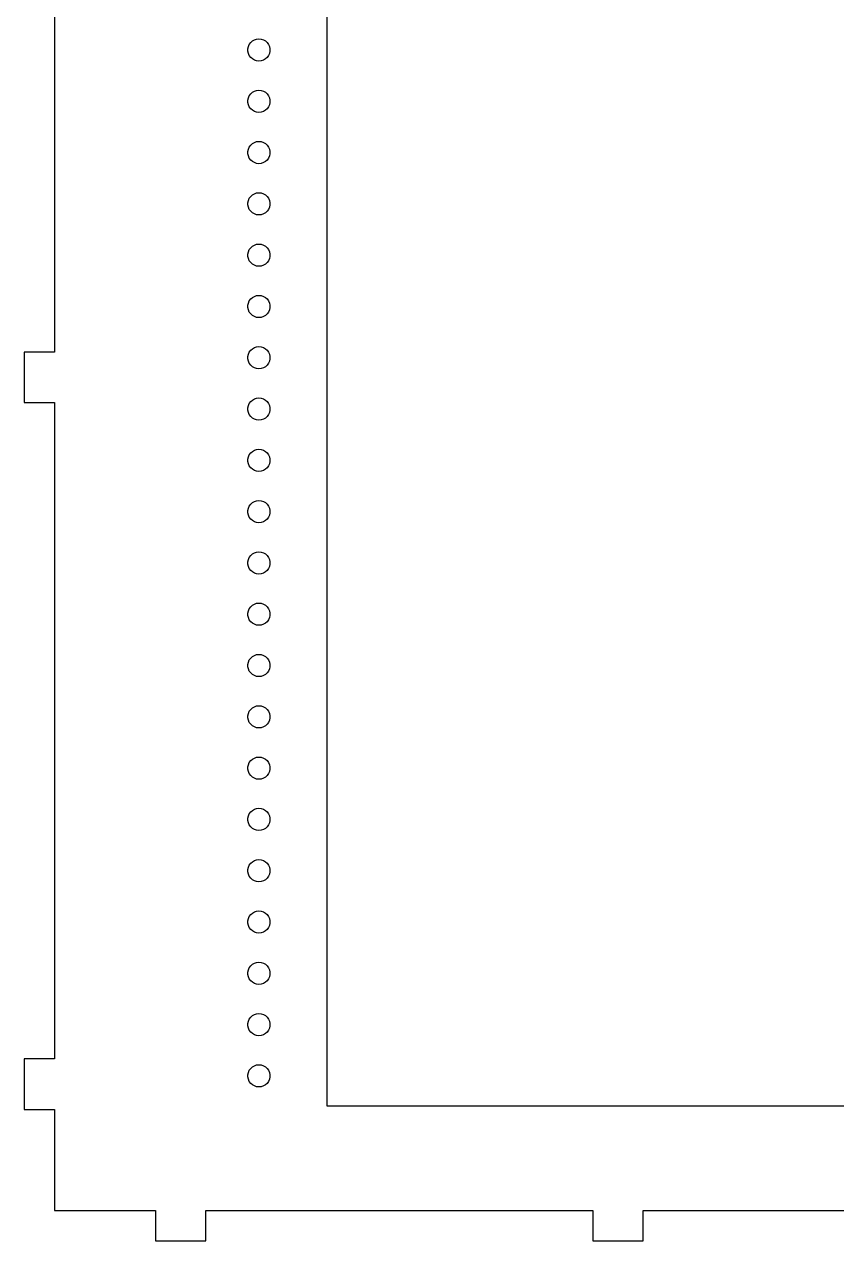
# Model space of a CAD drawing. Header units: metres. Extents: x -80 to 80, y -1230 to 80.
# Drawn here: x -80.5 to 0, y -1230.5 to -1110 of the extents above; entities that cross this region are included whole.
import ezdxf

# ---------------------------------------------------------------- set-up
doc = ezdxf.new("R2010")
doc.units = ezdxf.units.M

msp = doc.modelspace()

# ---------------------------------------------------------------- linework, layer by layer
for p, q in [((-50.5, -1217.18), (-50.5, -1002.82)), ((-77.5, -1077.5), (-77.5, -1142.5)), ((-58.2026, -1112.03), (-58.0675, -1111.84)), ((-58.0675, -1111.84), (-57.8966, -1111.69)), ((-57.8966, -1111.69), (-57.6974, -1111.58)), ((-57.6974, -1111.58), (-57.4787, -1111.5)), ((-57.4787, -1111.5), (-57.25, -1111.48)), ((-57.25, -1111.48), (-57.0213, -1111.5)), ((-57.0213, -1111.5), (-56.8026, -1111.58)), ((-56.8026, -1111.58), (-56.6034, -1111.69)), ((-56.6034, -1111.69), (-56.4325, -1111.84)), ((-56.4325, -1111.84), (-56.2974, -1112.03)), ((-58.344, -1112.46), (-58.2962, -1112.24)), ((-58.344, -1112.69), (-58.344, -1112.46)), ((-58.2962, -1112.92), (-58.344, -1112.69)), ((-58.2962, -1112.24), (-58.2026, -1112.03)), ((-58.2026, -1113.13), (-58.2962, -1112.92)), ((-56.2974, -1112.03), (-56.2038, -1112.24)), ((-56.2038, -1112.92), (-56.2974, -1113.13)), ((-56.2038, -1112.24), (-56.156, -1112.46)), ((-56.156, -1112.69), (-56.2038, -1112.92)), ((-56.156, -1112.46), (-56.156, -1112.69)), ((-58.0675, -1113.32), (-58.2026, -1113.13)), ((-57.8966, -1113.47), (-58.0675, -1113.32)), ((-57.6974, -1113.58), (-57.8966, -1113.47)), ((-57.4787, -1113.66), (-57.6974, -1113.58)), ((-57.25, -1113.68), (-57.4787, -1113.66)), ((-57.0213, -1113.66), (-57.25, -1113.68)), ((-56.8026, -1113.58), (-57.0213, -1113.66)), ((-56.6034, -1113.47), (-56.8026, -1113.58)), ((-56.4325, -1113.32), (-56.6034, -1113.47)), ((-56.2974, -1113.13), (-56.4325, -1113.32)), ((-57.8966, -1116.77), (-57.6974, -1116.66)), ((-57.6974, -1116.66), (-57.4787, -1116.58)), ((-57.4787, -1116.58), (-57.25, -1116.56)), ((-57.25, -1116.56), (-57.0213, -1116.58)), ((-57.0213, -1116.58), (-56.8026, -1116.66)), ((-56.8026, -1116.66), (-56.6034, -1116.77)), ((-58.344, -1117.55), (-58.2962, -1117.32)), ((-58.344, -1117.78), (-58.344, -1117.55)), ((-58.2962, -1118), (-58.344, -1117.78)), ((-58.2962, -1117.32), (-58.2026, -1117.11)), ((-58.2026, -1117.11), (-58.0675, -1116.92)), ((-58.0675, -1116.92), (-57.8966, -1116.77)), ((-56.6034, -1116.77), (-56.4325, -1116.92)), ((-56.4325, -1116.92), (-56.2974, -1117.11)), ((-56.2974, -1117.11), (-56.2038, -1117.32)), ((-56.2038, -1117.32), (-56.156, -1117.55)), ((-56.156, -1117.78), (-56.2038, -1118)), ((-56.156, -1117.55), (-56.156, -1117.78)), ((-58.2026, -1118.21), (-58.2962, -1118)), ((-58.0675, -1118.4), (-58.2026, -1118.21)), ((-57.8966, -1118.55), (-58.0675, -1118.4)), ((-57.6974, -1118.66), (-57.8966, -1118.55)), ((-57.4787, -1118.74), (-57.6974, -1118.66)), ((-57.25, -1118.76), (-57.4787, -1118.74)), ((-57.0213, -1118.74), (-57.25, -1118.76)), ((-56.8026, -1118.66), (-57.0213, -1118.74)), ((-56.6034, -1118.55), (-56.8026, -1118.66)), ((-56.4325, -1118.4), (-56.6034, -1118.55)), ((-56.2974, -1118.21), (-56.4325, -1118.4)), ((-56.2038, -1118), (-56.2974, -1118.21)), ((-58.344, -1122.62), (-58.2962, -1122.4)), ((-58.344, -1122.85), (-58.344, -1122.62)), ((-58.2962, -1122.4), (-58.2026, -1122.19)), ((-58.2026, -1122.19), (-58.0675, -1122)), ((-58.0675, -1122), (-57.8966, -1121.85)), ((-57.8966, -1121.85), (-57.6974, -1121.74)), ((-57.6974, -1121.74), (-57.4787, -1121.66)), ((-57.4787, -1121.66), (-57.25, -1121.64)), ((-57.25, -1121.64), (-57.0213, -1121.66)), ((-57.0213, -1121.66), (-56.8026, -1121.74)), ((-56.8026, -1121.74), (-56.6034, -1121.85)), ((-56.6034, -1121.85), (-56.4325, -1122)), ((-56.4325, -1122), (-56.2974, -1122.19)), ((-56.2974, -1122.19), (-56.2038, -1122.4)), ((-56.2038, -1122.4), (-56.156, -1122.62)), ((-56.156, -1122.62), (-56.156, -1122.85)), ((-58.2962, -1123.08), (-58.344, -1122.85)), ((-58.2026, -1123.29), (-58.2962, -1123.08)), ((-58.0675, -1123.48), (-58.2026, -1123.29)), ((-57.8966, -1123.63), (-58.0675, -1123.48)), ((-57.6974, -1123.74), (-57.8966, -1123.63)), ((-57.4787, -1123.82), (-57.6974, -1123.74)), ((-57.25, -1123.84), (-57.4787, -1123.82)), ((-57.0213, -1123.82), (-57.25, -1123.84)), ((-56.8026, -1123.74), (-57.0213, -1123.82)), ((-56.6034, -1123.63), (-56.8026, -1123.74)), ((-56.4325, -1123.48), (-56.6034, -1123.63)), ((-56.2974, -1123.29), (-56.4325, -1123.48)), ((-56.2038, -1123.08), (-56.2974, -1123.29)), ((-56.156, -1122.85), (-56.2038, -1123.08)), ((-58.344, -1127.71), (-58.2962, -1127.48)), ((-58.2962, -1127.48), (-58.2026, -1127.27)), ((-58.2026, -1127.27), (-58.0675, -1127.08)), ((-58.0675, -1127.08), (-57.8966, -1126.93)), ((-57.8966, -1126.93), (-57.6974, -1126.82)), ((-57.6974, -1126.82), (-57.4787, -1126.74)), ((-57.4787, -1126.74), (-57.25, -1126.72)), ((-57.25, -1126.72), (-57.0213, -1126.74)), ((-57.0213, -1126.74), (-56.8026, -1126.82)), ((-56.8026, -1126.82), (-56.6034, -1126.93)), ((-56.6034, -1126.93), (-56.4325, -1127.08)), ((-56.4325, -1127.08), (-56.2974, -1127.27)), ((-56.2974, -1127.27), (-56.2038, -1127.48)), ((-56.2038, -1127.48), (-56.156, -1127.71)), ((-58.344, -1127.93), (-58.344, -1127.71)), ((-58.2962, -1128.16), (-58.344, -1127.93)), ((-58.2026, -1128.37), (-58.2962, -1128.16)), ((-58.0675, -1128.56), (-58.2026, -1128.37)), ((-57.8966, -1128.71), (-58.0675, -1128.56)), ((-57.6974, -1128.82), (-57.8966, -1128.71)), ((-56.6034, -1128.71), (-56.8026, -1128.82)), ((-56.4325, -1128.56), (-56.6034, -1128.71)), ((-56.2974, -1128.37), (-56.4325, -1128.56)), ((-56.2038, -1128.16), (-56.2974, -1128.37)), ((-56.156, -1127.93), (-56.2038, -1128.16)), ((-56.156, -1127.71), (-56.156, -1127.93)), ((-57.4787, -1128.9), (-57.6974, -1128.82)), ((-57.25, -1128.92), (-57.4787, -1128.9)), ((-57.0213, -1128.9), (-57.25, -1128.92)), ((-56.8026, -1128.82), (-57.0213, -1128.9)), ((-58.2026, -1132.35), (-58.0675, -1132.16)), ((-58.0675, -1132.16), (-57.8966, -1132.01)), ((-57.8966, -1132.01), (-57.6974, -1131.9)), ((-57.6974, -1131.9), (-57.4787, -1131.82)), ((-57.4787, -1131.82), (-57.25, -1131.8)), ((-57.25, -1131.8), (-57.0213, -1131.82)), ((-57.0213, -1131.82), (-56.8026, -1131.9)), ((-56.8026, -1131.9), (-56.6034, -1132.01)), ((-56.6034, -1132.01), (-56.4325, -1132.16)), ((-56.4325, -1132.16), (-56.2974, -1132.35)), ((-58.344, -1132.79), (-58.2962, -1132.56)), ((-58.344, -1133.02), (-58.344, -1132.79)), ((-58.2962, -1133.24), (-58.344, -1133.02)), ((-58.2962, -1132.56), (-58.2026, -1132.35)), ((-58.2026, -1133.45), (-58.2962, -1133.24)), ((-58.0675, -1133.64), (-58.2026, -1133.45)), ((-56.2974, -1133.45), (-56.4325, -1133.64)), ((-56.2974, -1132.35), (-56.2038, -1132.56)), ((-56.2038, -1133.24), (-56.2974, -1133.45)), ((-56.2038, -1132.56), (-56.156, -1132.79)), ((-56.156, -1133.02), (-56.2038, -1133.24)), ((-56.156, -1132.79), (-56.156, -1133.02)), ((-57.8966, -1133.79), (-58.0675, -1133.64)), ((-57.6974, -1133.9), (-57.8966, -1133.79)), ((-57.4787, -1133.98), (-57.6974, -1133.9)), ((-57.25, -1134), (-57.4787, -1133.98)), ((-57.0213, -1133.98), (-57.25, -1134)), ((-56.8026, -1133.9), (-57.0213, -1133.98)), ((-56.6034, -1133.79), (-56.8026, -1133.9)), ((-56.4325, -1133.64), (-56.6034, -1133.79)), ((-58.0675, -1137.24), (-57.8966, -1137.09)), ((-57.8966, -1137.09), (-57.6974, -1136.98)), ((-57.6974, -1136.98), (-57.4787, -1136.9)), ((-57.4787, -1136.9), (-57.25, -1136.88)), ((-57.25, -1136.88), (-57.0213, -1136.9)), ((-57.0213, -1136.9), (-56.8026, -1136.98)), ((-56.8026, -1136.98), (-56.6034, -1137.09)), ((-56.6034, -1137.09), (-56.4325, -1137.24)), ((-58.344, -1137.86), (-58.2962, -1137.64)), ((-58.344, -1138.09), (-58.344, -1137.86)), ((-58.2962, -1138.32), (-58.344, -1138.09)), ((-58.2962, -1137.64), (-58.2026, -1137.43)), ((-58.2026, -1138.53), (-58.2962, -1138.32)), ((-58.2026, -1137.43), (-58.0675, -1137.24)), ((-56.4325, -1137.24), (-56.2974, -1137.43)), ((-56.2974, -1137.43), (-56.2038, -1137.64)), ((-56.2038, -1138.32), (-56.2974, -1138.53)), ((-56.2038, -1137.64), (-56.156, -1137.86)), ((-56.156, -1138.09), (-56.2038, -1138.32)), ((-56.156, -1137.86), (-56.156, -1138.09)), ((-58.0675, -1138.72), (-58.2026, -1138.53)), ((-57.8966, -1138.87), (-58.0675, -1138.72)), ((-57.6974, -1138.98), (-57.8966, -1138.87)), ((-57.4787, -1139.06), (-57.6974, -1138.98)), ((-57.25, -1139.08), (-57.4787, -1139.06)), ((-57.0213, -1139.06), (-57.25, -1139.08)), ((-56.8026, -1138.98), (-57.0213, -1139.06)), ((-56.6034, -1138.87), (-56.8026, -1138.98)), ((-56.4325, -1138.72), (-56.6034, -1138.87)), ((-56.2974, -1138.53), (-56.4325, -1138.72)), ((-57.4787, -1141.98), (-57.25, -1141.96)), ((-57.25, -1141.96), (-57.0213, -1141.98)), ((-77.5, -1142.5), (-80.5, -1142.5)), ((-80.5, -1142.5), (-80.5, -1147.5)), ((-58.344, -1142.95), (-58.2962, -1142.72)), ((-58.344, -1143.17), (-58.344, -1142.95)), ((-58.2962, -1142.72), (-58.2026, -1142.51)), ((-58.2026, -1142.51), (-58.0675, -1142.32)), ((-58.0675, -1142.32), (-57.8966, -1142.17)), ((-57.8966, -1142.17), (-57.6974, -1142.06)), ((-57.6974, -1142.06), (-57.4787, -1141.98)), ((-57.0213, -1141.98), (-56.8026, -1142.06)), ((-56.8026, -1142.06), (-56.6034, -1142.17)), ((-56.6034, -1142.17), (-56.4325, -1142.32)), ((-56.4325, -1142.32), (-56.2974, -1142.51)), ((-56.2974, -1142.51), (-56.2038, -1142.72)), ((-56.2038, -1142.72), (-56.156, -1142.95)), ((-56.156, -1142.95), (-56.156, -1143.17)), ((-58.2962, -1143.4), (-58.344, -1143.17)), ((-58.2026, -1143.61), (-58.2962, -1143.4)), ((-58.0675, -1143.8), (-58.2026, -1143.61)), ((-57.8966, -1143.95), (-58.0675, -1143.8)), ((-57.6974, -1144.06), (-57.8966, -1143.95)), ((-57.4787, -1144.14), (-57.6974, -1144.06)), ((-57.25, -1144.16), (-57.4787, -1144.14)), ((-57.0213, -1144.14), (-57.25, -1144.16)), ((-56.8026, -1144.06), (-57.0213, -1144.14)), ((-56.6034, -1143.95), (-56.8026, -1144.06)), ((-56.4325, -1143.8), (-56.6034, -1143.95)), ((-56.2974, -1143.61), (-56.4325, -1143.8)), ((-56.2038, -1143.4), (-56.2974, -1143.61)), ((-56.156, -1143.17), (-56.2038, -1143.4)), ((-80.5, -1147.5), (-77.5, -1147.5)), ((-77.5, -1147.5), (-77.5, -1212.5)), ((-58.344, -1148.03), (-58.2962, -1147.8)), ((-58.2962, -1147.8), (-58.2026, -1147.59)), ((-58.2026, -1147.59), (-58.0675, -1147.4)), ((-58.0675, -1147.4), (-57.8966, -1147.25)), ((-57.8966, -1147.25), (-57.6974, -1147.14)), ((-57.6974, -1147.14), (-57.4787, -1147.06)), ((-57.4787, -1147.06), (-57.25, -1147.04)), ((-57.25, -1147.04), (-57.0213, -1147.06)), ((-57.0213, -1147.06), (-56.8026, -1147.14)), ((-56.8026, -1147.14), (-56.6034, -1147.25)), ((-56.6034, -1147.25), (-56.4325, -1147.4)), ((-56.4325, -1147.4), (-56.2974, -1147.59)), ((-56.2974, -1147.59), (-56.2038, -1147.8)), ((-56.2038, -1147.8), (-56.156, -1148.03)), ((-58.344, -1148.26), (-58.344, -1148.03)), ((-58.2962, -1148.48), (-58.344, -1148.26)), ((-58.2026, -1148.69), (-58.2962, -1148.48)), ((-58.0675, -1148.88), (-58.2026, -1148.69)), ((-57.8966, -1149.03), (-58.0675, -1148.88)), ((-57.6974, -1149.14), (-57.8966, -1149.03)), ((-57.4787, -1149.22), (-57.6974, -1149.14)), ((-56.8026, -1149.14), (-57.0213, -1149.22)), ((-56.6034, -1149.03), (-56.8026, -1149.14)), ((-56.4325, -1148.88), (-56.6034, -1149.03)), ((-56.2974, -1148.69), (-56.4325, -1148.88)), ((-56.2038, -1148.48), (-56.2974, -1148.69)), ((-56.156, -1148.26), (-56.2038, -1148.48)), ((-56.156, -1148.03), (-56.156, -1148.26)), ((-57.25, -1149.24), (-57.4787, -1149.22)), ((-57.0213, -1149.22), (-57.25, -1149.24)), ((-58.2962, -1152.88), (-58.2026, -1152.67)), ((-58.2026, -1152.67), (-58.0675, -1152.48)), ((-58.0675, -1152.48), (-57.8966, -1152.33)), ((-57.8966, -1152.33), (-57.6974, -1152.22)), ((-57.6974, -1152.22), (-57.4787, -1152.14)), ((-57.4787, -1152.14), (-57.25, -1152.12)), ((-57.25, -1152.12), (-57.0213, -1152.14)), ((-57.0213, -1152.14), (-56.8026, -1152.22)), ((-56.8026, -1152.22), (-56.6034, -1152.33)), ((-56.6034, -1152.33), (-56.4325, -1152.48)), ((-56.4325, -1152.48), (-56.2974, -1152.67)), ((-56.2974, -1152.67), (-56.2038, -1152.88)), ((-58.344, -1153.1), (-58.2962, -1152.88)), ((-58.344, -1153.33), (-58.344, -1153.1)), ((-58.2962, -1153.56), (-58.344, -1153.33)), ((-58.2026, -1153.77), (-58.2962, -1153.56)), ((-58.0675, -1153.96), (-58.2026, -1153.77)), ((-57.8966, -1154.11), (-58.0675, -1153.96)), ((-56.4325, -1153.96), (-56.6034, -1154.11)), ((-56.2974, -1153.77), (-56.4325, -1153.96)), ((-56.2038, -1153.56), (-56.2974, -1153.77)), ((-56.2038, -1152.88), (-56.156, -1153.1)), ((-56.156, -1153.33), (-56.2038, -1153.56)), ((-56.156, -1153.1), (-56.156, -1153.33)), ((-57.6974, -1154.22), (-57.8966, -1154.11)), ((-57.4787, -1154.3), (-57.6974, -1154.22)), ((-57.25, -1154.32), (-57.4787, -1154.3)), ((-57.0213, -1154.3), (-57.25, -1154.32)), ((-56.8026, -1154.22), (-57.0213, -1154.3)), ((-56.6034, -1154.11), (-56.8026, -1154.22)), ((-58.2026, -1157.75), (-58.0675, -1157.56)), ((-58.0675, -1157.56), (-57.8966, -1157.41)), ((-57.8966, -1157.41), (-57.6974, -1157.3)), ((-57.6974, -1157.3), (-57.4787, -1157.22)), ((-57.4787, -1157.22), (-57.25, -1157.2)), ((-57.25, -1157.2), (-57.0213, -1157.22)), ((-57.0213, -1157.22), (-56.8026, -1157.3)), ((-56.8026, -1157.3), (-56.6034, -1157.41)), ((-56.6034, -1157.41), (-56.4325, -1157.56)), ((-56.4325, -1157.56), (-56.2974, -1157.75)), ((-58.344, -1158.19), (-58.2962, -1157.96)), ((-58.344, -1158.42), (-58.344, -1158.19)), ((-58.2962, -1158.64), (-58.344, -1158.42)), ((-58.2962, -1157.96), (-58.2026, -1157.75)), ((-58.2026, -1158.85), (-58.2962, -1158.64)), ((-56.2974, -1157.75), (-56.2038, -1157.96)), ((-56.2038, -1158.64), (-56.2974, -1158.85)), ((-56.2038, -1157.96), (-56.156, -1158.19)), ((-56.156, -1158.42), (-56.2038, -1158.64)), ((-56.156, -1158.19), (-56.156, -1158.42)), ((-58.0675, -1159.04), (-58.2026, -1158.85)), ((-57.8966, -1159.19), (-58.0675, -1159.04)), ((-57.6974, -1159.3), (-57.8966, -1159.19)), ((-57.4787, -1159.38), (-57.6974, -1159.3)), ((-57.25, -1159.4), (-57.4787, -1159.38)), ((-57.0213, -1159.38), (-57.25, -1159.4)), ((-56.8026, -1159.3), (-57.0213, -1159.38)), ((-56.6034, -1159.19), (-56.8026, -1159.3)), ((-56.4325, -1159.04), (-56.6034, -1159.19)), ((-56.2974, -1158.85), (-56.4325, -1159.04)), ((-57.8966, -1162.49), (-57.6974, -1162.38)), ((-57.6974, -1162.38), (-57.4787, -1162.3)), ((-57.4787, -1162.3), (-57.25, -1162.28)), ((-57.25, -1162.28), (-57.0213, -1162.3)), ((-57.0213, -1162.3), (-56.8026, -1162.38)), ((-56.8026, -1162.38), (-56.6034, -1162.49)), ((-58.344, -1163.27), (-58.2962, -1163.04)), ((-58.344, -1163.49), (-58.344, -1163.27)), ((-58.2962, -1163.72), (-58.344, -1163.49)), ((-58.2962, -1163.04), (-58.2026, -1162.83)), ((-58.2026, -1162.83), (-58.0675, -1162.64)), ((-58.0675, -1162.64), (-57.8966, -1162.49)), ((-56.6034, -1162.49), (-56.4325, -1162.64)), ((-56.4325, -1162.64), (-56.2974, -1162.83)), ((-56.2974, -1162.83), (-56.2038, -1163.04)), ((-56.2038, -1163.04), (-56.156, -1163.27)), ((-56.156, -1163.49), (-56.2038, -1163.72)), ((-56.156, -1163.27), (-56.156, -1163.49)), ((-58.2026, -1163.93), (-58.2962, -1163.72)), ((-58.0675, -1164.12), (-58.2026, -1163.93)), ((-57.8966, -1164.27), (-58.0675, -1164.12)), ((-57.6974, -1164.38), (-57.8966, -1164.27)), ((-57.4787, -1164.46), (-57.6974, -1164.38)), ((-57.25, -1164.48), (-57.4787, -1164.46)), ((-57.0213, -1164.46), (-57.25, -1164.48)), ((-56.8026, -1164.38), (-57.0213, -1164.46)), ((-56.6034, -1164.27), (-56.8026, -1164.38)), ((-56.4325, -1164.12), (-56.6034, -1164.27)), ((-56.2974, -1163.93), (-56.4325, -1164.12)), ((-56.2038, -1163.72), (-56.2974, -1163.93)), ((-58.344, -1168.34), (-58.2962, -1168.12)), ((-58.344, -1168.57), (-58.344, -1168.34)), ((-58.2962, -1168.12), (-58.2026, -1167.91)), ((-58.2026, -1167.91), (-58.0675, -1167.72)), ((-58.0675, -1167.72), (-57.8966, -1167.57)), ((-57.8966, -1167.57), (-57.6974, -1167.46)), ((-57.6974, -1167.46), (-57.4787, -1167.38)), ((-57.4787, -1167.38), (-57.25, -1167.36)), ((-57.25, -1167.36), (-57.0213, -1167.38)), ((-57.0213, -1167.38), (-56.8026, -1167.46)), ((-56.8026, -1167.46), (-56.6034, -1167.57)), ((-56.6034, -1167.57), (-56.4325, -1167.72)), ((-56.4325, -1167.72), (-56.2974, -1167.91)), ((-56.2974, -1167.91), (-56.2038, -1168.12)), ((-56.2038, -1168.12), (-56.156, -1168.34)), ((-56.156, -1168.34), (-56.156, -1168.57)), ((-58.2962, -1168.8), (-58.344, -1168.57)), ((-58.2026, -1169.01), (-58.2962, -1168.8)), ((-58.0675, -1169.2), (-58.2026, -1169.01)), ((-57.8966, -1169.35), (-58.0675, -1169.2)), ((-57.6974, -1169.46), (-57.8966, -1169.35)), ((-57.4787, -1169.54), (-57.6974, -1169.46)), ((-57.25, -1169.56), (-57.4787, -1169.54)), ((-57.0213, -1169.54), (-57.25, -1169.56)), ((-56.8026, -1169.46), (-57.0213, -1169.54)), ((-56.6034, -1169.35), (-56.8026, -1169.46)), ((-56.4325, -1169.2), (-56.6034, -1169.35)), ((-56.2974, -1169.01), (-56.4325, -1169.2)), ((-56.2038, -1168.8), (-56.2974, -1169.01)), ((-56.156, -1168.57), (-56.2038, -1168.8)), ((-58.344, -1173.43), (-58.2962, -1173.2)), ((-58.2962, -1173.2), (-58.2026, -1172.99)), ((-58.2026, -1172.99), (-58.0675, -1172.8)), ((-58.0675, -1172.8), (-57.8966, -1172.65)), ((-57.8966, -1172.65), (-57.6974, -1172.54)), ((-57.6974, -1172.54), (-57.4787, -1172.46)), ((-57.4787, -1172.46), (-57.25, -1172.44)), ((-57.25, -1172.44), (-57.0213, -1172.46)), ((-57.0213, -1172.46), (-56.8026, -1172.54)), ((-56.8026, -1172.54), (-56.6034, -1172.65)), ((-56.6034, -1172.65), (-56.4325, -1172.8)), ((-56.4325, -1172.8), (-56.2974, -1172.99)), ((-56.2974, -1172.99), (-56.2038, -1173.2)), ((-56.2038, -1173.2), (-56.156, -1173.43)), ((-58.344, -1173.66), (-58.344, -1173.43)), ((-58.2962, -1173.88), (-58.344, -1173.66)), ((-58.2026, -1174.09), (-58.2962, -1173.88)), ((-58.0675, -1174.28), (-58.2026, -1174.09)), ((-57.8966, -1174.43), (-58.0675, -1174.28)), ((-57.6974, -1174.54), (-57.8966, -1174.43)), ((-56.6034, -1174.43), (-56.8026, -1174.54)), ((-56.4325, -1174.28), (-56.6034, -1174.43)), ((-56.2974, -1174.09), (-56.4325, -1174.28)), ((-56.2038, -1173.88), (-56.2974, -1174.09)), ((-56.156, -1173.66), (-56.2038, -1173.88)), ((-56.156, -1173.43), (-56.156, -1173.66)), ((-57.4787, -1174.62), (-57.6974, -1174.54)), ((-57.25, -1174.64), (-57.4787, -1174.62)), ((-57.0213, -1174.62), (-57.25, -1174.64)), ((-56.8026, -1174.54), (-57.0213, -1174.62)), ((-58.2962, -1178.28), (-58.2026, -1178.07)), ((-58.2026, -1178.07), (-58.0675, -1177.88)), ((-58.0675, -1177.88), (-57.8966, -1177.73)), ((-57.8966, -1177.73), (-57.6974, -1177.62)), ((-57.6974, -1177.62), (-57.4787, -1177.54)), ((-57.4787, -1177.54), (-57.25, -1177.52)), ((-57.25, -1177.52), (-57.0213, -1177.54)), ((-57.0213, -1177.54), (-56.8026, -1177.62)), ((-56.8026, -1177.62), (-56.6034, -1177.73)), ((-56.6034, -1177.73), (-56.4325, -1177.88)), ((-56.4325, -1177.88), (-56.2974, -1178.07)), ((-56.2974, -1178.07), (-56.2038, -1178.28)), ((-58.344, -1178.51), (-58.2962, -1178.28)), ((-58.344, -1178.73), (-58.344, -1178.51)), ((-58.2962, -1178.96), (-58.344, -1178.73)), ((-58.2026, -1179.17), (-58.2962, -1178.96)), ((-58.0675, -1179.36), (-58.2026, -1179.17)), ((-56.2974, -1179.17), (-56.4325, -1179.36)), ((-56.2038, -1178.96), (-56.2974, -1179.17)), ((-56.2038, -1178.28), (-56.156, -1178.51)), ((-56.156, -1178.73), (-56.2038, -1178.96)), ((-56.156, -1178.51), (-56.156, -1178.73)), ((-57.8966, -1179.51), (-58.0675, -1179.36)), ((-57.6974, -1179.62), (-57.8966, -1179.51)), ((-57.4787, -1179.7), (-57.6974, -1179.62)), ((-57.25, -1179.72), (-57.4787, -1179.7)), ((-57.0213, -1179.7), (-57.25, -1179.72)), ((-56.8026, -1179.62), (-57.0213, -1179.7)), ((-56.6034, -1179.51), (-56.8026, -1179.62)), ((-56.4325, -1179.36), (-56.6034, -1179.51)), ((-58.0675, -1182.96), (-57.8966, -1182.81)), ((-57.8966, -1182.81), (-57.6974, -1182.7)), ((-57.6974, -1182.7), (-57.4787, -1182.62)), ((-57.4787, -1182.62), (-57.25, -1182.6)), ((-57.25, -1182.6), (-57.0213, -1182.62)), ((-57.0213, -1182.62), (-56.8026, -1182.7)), ((-56.8026, -1182.7), (-56.6034, -1182.81)), ((-56.6034, -1182.81), (-56.4325, -1182.96)), ((-58.344, -1183.58), (-58.2962, -1183.36)), ((-58.344, -1183.81), (-58.344, -1183.58)), ((-58.2962, -1184.04), (-58.344, -1183.81)), ((-58.2962, -1183.36), (-58.2026, -1183.15)), ((-58.2026, -1184.25), (-58.2962, -1184.04)), ((-58.2026, -1183.15), (-58.0675, -1182.96)), ((-56.4325, -1182.96), (-56.2974, -1183.15)), ((-56.2974, -1183.15), (-56.2038, -1183.36)), ((-56.2038, -1184.04), (-56.2974, -1184.25)), ((-56.2038, -1183.36), (-56.156, -1183.58)), ((-56.156, -1183.81), (-56.2038, -1184.04)), ((-56.156, -1183.58), (-56.156, -1183.81)), ((-58.0675, -1184.44), (-58.2026, -1184.25)), ((-57.8966, -1184.59), (-58.0675, -1184.44)), ((-57.6974, -1184.7), (-57.8966, -1184.59)), ((-57.4787, -1184.78), (-57.6974, -1184.7)), ((-57.25, -1184.8), (-57.4787, -1184.78)), ((-57.0213, -1184.78), (-57.25, -1184.8)), ((-56.8026, -1184.7), (-57.0213, -1184.78)), ((-56.6034, -1184.59), (-56.8026, -1184.7)), ((-56.4325, -1184.44), (-56.6034, -1184.59)), ((-56.2974, -1184.25), (-56.4325, -1184.44)), ((-57.6974, -1187.78), (-57.4787, -1187.7)), ((-57.4787, -1187.7), (-57.25, -1187.68)), ((-57.25, -1187.68), (-57.0213, -1187.7)), ((-57.0213, -1187.7), (-56.8026, -1187.78)), ((-58.344, -1188.67), (-58.2962, -1188.44)), ((-58.344, -1188.9), (-58.344, -1188.67)), ((-58.2962, -1189.12), (-58.344, -1188.9)), ((-58.2962, -1188.44), (-58.2026, -1188.23)), ((-58.2026, -1188.23), (-58.0675, -1188.04)), ((-58.0675, -1188.04), (-57.8966, -1187.89)), ((-57.8966, -1187.89), (-57.6974, -1187.78)), ((-56.8026, -1187.78), (-56.6034, -1187.89)), ((-56.6034, -1187.89), (-56.4325, -1188.04)), ((-56.4325, -1188.04), (-56.2974, -1188.23)), ((-56.2974, -1188.23), (-56.2038, -1188.44)), ((-56.2038, -1188.44), (-56.156, -1188.67)), ((-56.156, -1188.9), (-56.2038, -1189.12)), ((-56.156, -1188.67), (-56.156, -1188.9)), ((-58.2026, -1189.33), (-58.2962, -1189.12)), ((-58.0675, -1189.52), (-58.2026, -1189.33)), ((-57.8966, -1189.67), (-58.0675, -1189.52)), ((-57.6974, -1189.78), (-57.8966, -1189.67)), ((-57.4787, -1189.86), (-57.6974, -1189.78)), ((-57.25, -1189.88), (-57.4787, -1189.86)), ((-57.0213, -1189.86), (-57.25, -1189.88)), ((-56.8026, -1189.78), (-57.0213, -1189.86)), ((-56.6034, -1189.67), (-56.8026, -1189.78)), ((-56.4325, -1189.52), (-56.6034, -1189.67)), ((-56.2974, -1189.33), (-56.4325, -1189.52)), ((-56.2038, -1189.12), (-56.2974, -1189.33)), ((-58.344, -1193.74), (-58.2962, -1193.52)), ((-58.344, -1193.97), (-58.344, -1193.74)), ((-58.2962, -1193.52), (-58.2026, -1193.31)), ((-58.2026, -1193.31), (-58.0675, -1193.12)), ((-58.0675, -1193.12), (-57.8966, -1192.97)), ((-57.8966, -1192.97), (-57.6974, -1192.86)), ((-57.6974, -1192.86), (-57.4787, -1192.78)), ((-57.4787, -1192.78), (-57.25, -1192.76)), ((-57.25, -1192.76), (-57.0213, -1192.78)), ((-57.0213, -1192.78), (-56.8026, -1192.86)), ((-56.8026, -1192.86), (-56.6034, -1192.97)), ((-56.6034, -1192.97), (-56.4325, -1193.12)), ((-56.4325, -1193.12), (-56.2974, -1193.31)), ((-56.2974, -1193.31), (-56.2038, -1193.52)), ((-56.2038, -1193.52), (-56.156, -1193.74)), ((-56.156, -1193.74), (-56.156, -1193.97)), ((-58.2962, -1194.2), (-58.344, -1193.97)), ((-58.2026, -1194.41), (-58.2962, -1194.2)), ((-58.0675, -1194.6), (-58.2026, -1194.41)), ((-57.8966, -1194.75), (-58.0675, -1194.6)), ((-57.6974, -1194.86), (-57.8966, -1194.75)), ((-57.4787, -1194.94), (-57.6974, -1194.86)), ((-57.25, -1194.96), (-57.4787, -1194.94)), ((-57.0213, -1194.94), (-57.25, -1194.96)), ((-56.8026, -1194.86), (-57.0213, -1194.94)), ((-56.6034, -1194.75), (-56.8026, -1194.86)), ((-56.4325, -1194.6), (-56.6034, -1194.75)), ((-56.2974, -1194.41), (-56.4325, -1194.6)), ((-56.2038, -1194.2), (-56.2974, -1194.41)), ((-56.156, -1193.97), (-56.2038, -1194.2)), ((-58.2962, -1198.6), (-58.2026, -1198.39)), ((-58.2026, -1198.39), (-58.0675, -1198.2)), ((-58.0675, -1198.2), (-57.8966, -1198.05)), ((-57.8966, -1198.05), (-57.6974, -1197.94)), ((-57.6974, -1197.94), (-57.4787, -1197.86)), ((-57.4787, -1197.86), (-57.25, -1197.84)), ((-57.25, -1197.84), (-57.0213, -1197.86)), ((-57.0213, -1197.86), (-56.8026, -1197.94)), ((-56.8026, -1197.94), (-56.6034, -1198.05)), ((-56.6034, -1198.05), (-56.4325, -1198.2)), ((-56.4325, -1198.2), (-56.2974, -1198.39)), ((-56.2974, -1198.39), (-56.2038, -1198.6)), ((-58.344, -1198.83), (-58.2962, -1198.6)), ((-58.344, -1199.05), (-58.344, -1198.83)), ((-58.2962, -1199.28), (-58.344, -1199.05)), ((-58.2026, -1199.49), (-58.2962, -1199.28)), ((-58.0675, -1199.68), (-58.2026, -1199.49)), ((-57.8966, -1199.83), (-58.0675, -1199.68)), ((-56.4325, -1199.68), (-56.6034, -1199.83)), ((-56.2974, -1199.49), (-56.4325, -1199.68)), ((-56.2038, -1199.28), (-56.2974, -1199.49)), ((-56.2038, -1198.6), (-56.156, -1198.83)), ((-56.156, -1199.05), (-56.2038, -1199.28)), ((-56.156, -1198.83), (-56.156, -1199.05)), ((-57.6974, -1199.94), (-57.8966, -1199.83)), ((-57.4787, -1200.02), (-57.6974, -1199.94)), ((-57.25, -1200.04), (-57.4787, -1200.02)), ((-57.0213, -1200.02), (-57.25, -1200.04)), ((-56.8026, -1199.94), (-57.0213, -1200.02)), ((-56.6034, -1199.83), (-56.8026, -1199.94)), ((-58.2026, -1203.47), (-58.0675, -1203.28)), ((-58.0675, -1203.28), (-57.8966, -1203.13)), ((-57.8966, -1203.13), (-57.6974, -1203.02)), ((-57.6974, -1203.02), (-57.4787, -1202.94)), ((-57.4787, -1202.94), (-57.25, -1202.92)), ((-57.25, -1202.92), (-57.0213, -1202.94)), ((-57.0213, -1202.94), (-56.8026, -1203.02)), ((-56.8026, -1203.02), (-56.6034, -1203.13)), ((-56.6034, -1203.13), (-56.4325, -1203.28)), ((-56.4325, -1203.28), (-56.2974, -1203.47)), ((-58.344, -1203.91), (-58.2962, -1203.68)), ((-58.344, -1204.14), (-58.344, -1203.91)), ((-58.2962, -1204.36), (-58.344, -1204.14)), ((-58.2962, -1203.68), (-58.2026, -1203.47)), ((-58.2026, -1204.57), (-58.2962, -1204.36)), ((-58.0675, -1204.76), (-58.2026, -1204.57)), ((-56.2974, -1204.57), (-56.4325, -1204.76)), ((-56.2974, -1203.47), (-56.2038, -1203.68)), ((-56.2038, -1204.36), (-56.2974, -1204.57)), ((-56.2038, -1203.68), (-56.156, -1203.91)), ((-56.156, -1204.14), (-56.2038, -1204.36)), ((-56.156, -1203.91), (-56.156, -1204.14)), ((-57.8966, -1204.91), (-58.0675, -1204.76)), ((-57.6974, -1205.02), (-57.8966, -1204.91)), ((-57.4787, -1205.1), (-57.6974, -1205.02)), ((-57.25, -1205.12), (-57.4787, -1205.1)), ((-57.0213, -1205.1), (-57.25, -1205.12)), ((-56.8026, -1205.02), (-57.0213, -1205.1)), ((-56.6034, -1204.91), (-56.8026, -1205.02)), ((-56.4325, -1204.76), (-56.6034, -1204.91)), ((-58.0675, -1208.36), (-57.8966, -1208.21)), ((-57.8966, -1208.21), (-57.6974, -1208.1)), ((-57.6974, -1208.1), (-57.4787, -1208.02)), ((-57.4787, -1208.02), (-57.25, -1208)), ((-57.25, -1208), (-57.0213, -1208.02)), ((-57.0213, -1208.02), (-56.8026, -1208.1)), ((-56.8026, -1208.1), (-56.6034, -1208.21)), ((-56.6034, -1208.21), (-56.4325, -1208.36)), ((-58.344, -1208.98), (-58.2962, -1208.76)), ((-58.344, -1209.21), (-58.344, -1208.98)), ((-58.2962, -1209.44), (-58.344, -1209.21)), ((-58.2962, -1208.76), (-58.2026, -1208.55)), ((-58.2026, -1208.55), (-58.0675, -1208.36)), ((-56.4325, -1208.36), (-56.2974, -1208.55)), ((-56.2974, -1208.55), (-56.2038, -1208.76)), ((-56.2038, -1208.76), (-56.156, -1208.98)), ((-56.156, -1209.21), (-56.2038, -1209.44)), ((-56.156, -1208.98), (-56.156, -1209.21)), ((-58.2026, -1209.65), (-58.2962, -1209.44)), ((-58.0675, -1209.84), (-58.2026, -1209.65)), ((-57.8966, -1209.99), (-58.0675, -1209.84)), ((-57.6974, -1210.1), (-57.8966, -1209.99)), ((-57.4787, -1210.18), (-57.6974, -1210.1)), ((-57.25, -1210.2), (-57.4787, -1210.18)), ((-57.0213, -1210.18), (-57.25, -1210.2)), ((-56.8026, -1210.1), (-57.0213, -1210.18)), ((-56.6034, -1209.99), (-56.8026, -1210.1)), ((-56.4325, -1209.84), (-56.6034, -1209.99)), ((-56.2974, -1209.65), (-56.4325, -1209.84)), ((-56.2038, -1209.44), (-56.2974, -1209.65)), ((-77.5, -1212.5), (-80.5, -1212.5)), ((-80.5, -1212.5), (-80.5, -1217.5)), ((-58.344, -1214.07), (-58.2962, -1213.84)), ((-58.344, -1214.29), (-58.344, -1214.07)), ((-58.2962, -1213.84), (-58.2026, -1213.63)), ((-58.2026, -1213.63), (-58.0675, -1213.44)), ((-58.0675, -1213.44), (-57.8966, -1213.29)), ((-57.8966, -1213.29), (-57.6974, -1213.18)), ((-57.6974, -1213.18), (-57.4787, -1213.1)), ((-57.4787, -1213.1), (-57.25, -1213.08)), ((-57.25, -1213.08), (-57.0213, -1213.1)), ((-57.0213, -1213.1), (-56.8026, -1213.18)), ((-56.8026, -1213.18), (-56.6034, -1213.29)), ((-56.6034, -1213.29), (-56.4325, -1213.44)), ((-56.4325, -1213.44), (-56.2974, -1213.63)), ((-56.2974, -1213.63), (-56.2038, -1213.84)), ((-56.2038, -1213.84), (-56.156, -1214.07)), ((-56.156, -1214.07), (-56.156, -1214.29)), ((-58.2962, -1214.52), (-58.344, -1214.29)), ((-58.2026, -1214.73), (-58.2962, -1214.52)), ((-58.0675, -1214.92), (-58.2026, -1214.73)), ((-57.8966, -1215.07), (-58.0675, -1214.92)), ((-57.6974, -1215.18), (-57.8966, -1215.07)), ((-57.4787, -1215.26), (-57.6974, -1215.18)), ((-57.25, -1215.28), (-57.4787, -1215.26)), ((-57.0213, -1215.26), (-57.25, -1215.28)), ((-56.8026, -1215.18), (-57.0213, -1215.26)), ((-56.6034, -1215.07), (-56.8026, -1215.18)), ((-56.4325, -1214.92), (-56.6034, -1215.07)), ((-56.2974, -1214.73), (-56.4325, -1214.92)), ((-56.2038, -1214.52), (-56.2974, -1214.73)), ((-56.156, -1214.29), (-56.2038, -1214.52)), ((-80.5, -1217.5), (-77.5, -1217.5)), ((-77.5, -1217.5), (-77.5, -1227.5)), ((58.5, -1217.18), (-50.5, -1217.18)), ((-77.5, -1227.5), (-67.5, -1227.5)), ((-67.5, -1227.5), (-67.5, -1230.5)), ((-62.5, -1227.5), (-24.1667, -1227.5)), ((-62.5, -1230.5), (-62.5, -1227.5)), ((-24.1667, -1227.5), (-24.1667, -1230.5)), ((-19.1667, -1230.5), (-19.1667, -1227.5)), ((-19.1667, -1227.5), (19.1667, -1227.5)), ((-67.5, -1230.5), (-62.5, -1230.5)), ((-24.1667, -1230.5), (-19.1667, -1230.5))]:
    msp.add_line(p, q)

doc.saveas('drawing.dxf')
